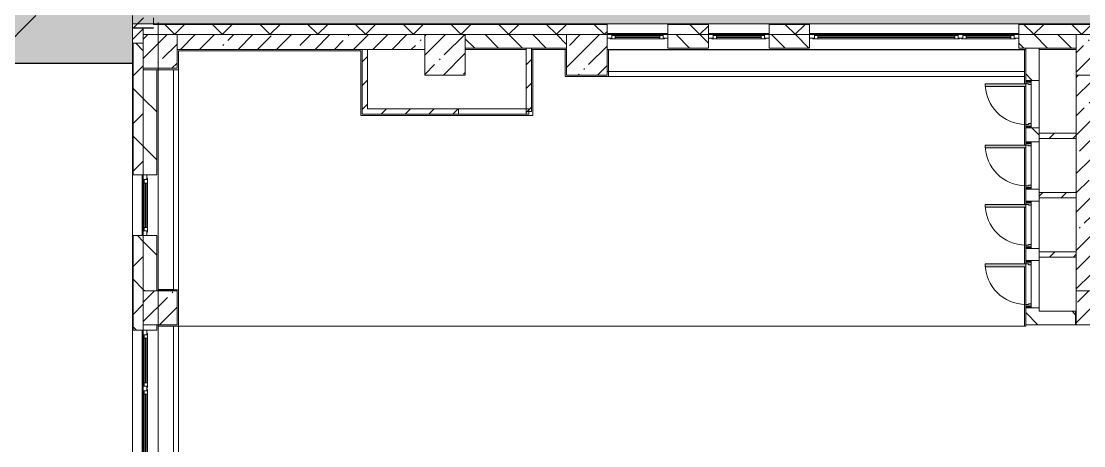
# Model space of a CAD drawing. Header units: millimetres. Extents: x 81382 to 274816, y -8553 to 29000.
# Drawn here: x 145888 to 161627, y 9106 to 15398 of the extents above; entities that cross this region are included whole.
import ezdxf

# ---------------------------------------------------------------- set-up
doc = ezdxf.new("R2010")
doc.units = ezdxf.units.MM
for name, color, linetype, lineweight in [('A-DETL-2', 7, 'Continuous', 5), ('A-GENM', 7, 'Continuous', 5), ('A-GLAZ-3', 7, 'Continuous', 5), ('A-WALL', 7, 'Continuous', 9), ('A-WALL-2', 7, 'Continuous', 5), ('I-WALL-2', 7, 'Continuous', 5), ('S-COLS-1', 7, 'Continuous', 5), ('Оси', 7, 'Continuous', 9)]:
    doc.layers.add(name, color=color, linetype=linetype, lineweight=lineweight)
doc.layers.add('A-DETL-GENF-2', color=7, linetype='Continuous', lineweight=9, true_color=0xc0c0c0, transparency=0.4)
for name, color, linetype, lineweight, true_color in [('A-DOOR-5', 7, 'Continuous', 5, 0xe2e2e2), ('A-DOOR-6', 7, 'Continuous', 5, 0xaaaaaa), ('A-DOOR-FRAM-4', 7, 'Continuous', 5, 0xe2e2e2), ('A-DOOR-FRAM-6', 7, 'Continuous', 5, 0xaaaaaa), ('A-FLOR-2', 7, 'Continuous', 5, 0xaaaaaa), ('A-GENM-1', 7, 'Continuous', 5, 0x737373), ('A-WALL-3', 7, 'Continuous', 5, 0x737373), ('I-WALL-3', 7, 'Continuous', 5, 0x737373)]:
    doc.layers.add(name, color=color, linetype=linetype, lineweight=lineweight, true_color=true_color)
pattern_1 = [(45, (147806.5, 0), (-353.5534, 353.5534), []), (135, (147806.5, 0), (-353.5534, -353.5534), [])]
pattern_2 = [(135, (147806.5, 0), (-353.553, -353.553), [])]
pattern_3 = [(45, (147806.5, 0), (-285.123, 285.123), []), (45, (148091.6, 0), (-285.123, 285.123), [504.031, -100.806, 16.764, -84.042])]
pattern_4 = [(45, (147806.5, 0), (-176.7767, 176.7767), [])]

# ---------------------------------------------------------------- blocks, each defined once
blk = doc.blocks.new('BSC_Колонна _Прямоугольная - 600х600-V30-3_6_3_птичка')
at = {"layer": 'S-COLS-1'}
h = blk.add_hatch(dxfattribs=at)
h.set_pattern_fill('FP_59', color=256, style=0, pattern_type=2)
h.set_pattern_definition([(45, (-14010, -14900), (-285.123, 285.123), []), (45, (-13724.88, -14900), (-285.123, 285.123), [504.031, -100.806, 16.764, -84.042])])
h.paths.add_polyline_path([(-300, -300), (300, -300), (300, 300), (-300, 300), (-300, -1)])
for p, q in [((300, 300), (-300, 300)), ((-300, 300), (-300, -300)), ((300, -300), (300, 300)), ((-300, -300), (300, -300))]:
    blk.add_line(p, q, dxfattribs=at)
blk = doc.blocks.new('парапет1 - парапет-18629556-3_6_3_птичка')
at = {"layer": 'A-GENM'}
blk.add_line((-268, 14773), (-2411, 14773), dxfattribs=at)
at = {"layer": 'A-GENM-1'}
for p, q in [((-2409, 14775), (-1702, 15482)), ((-268, 15482), (-268, 14775))]:
    blk.add_line(p, q, dxfattribs=at)
blk = doc.blocks.new('BSC_Колонна _Прямоугольная - 500х500-V51-3_6_3_птичка')
at = {"layer": 'S-COLS-1'}
h = blk.add_hatch(dxfattribs=at)
h.set_pattern_fill('FP_82', color=256, style=0, pattern_type=2)
h.set_pattern_definition([(45, (-140, -14950), (-285.123, 285.123), []), (45, (145.12, -14950), (-285.123, 285.123), [504.031, -100.806, 16.764, -84.042])])
h.paths.add_polyline_path([(-250, -250), (250, -250), (250, 250), (-250, 250), (-250, -51)])
for p, q in [((250, 250), (-250, 250)), ((-250, 250), (-250, -250)), ((250, -250), (250, 250)), ((-250, -250), (250, -250))]:
    blk.add_line(p, q, dxfattribs=at)
blk = doc.blocks.new('120_Окно_СКБ_1Ст - 120_Окно_СКБ_1Ст 900х2500_h_-20664874-3_6_3_птичка')
at = {"layer": 'A-GLAZ-3'}
for p, q in [((-450, -127), (-450, -57)), ((-450, -57), (-380, -57)), ((450, -57), (-450, -57)), ((-380, -127), (-450, -127)), ((-450, -127), (-400, -127)), ((-380, -127), (-400, -127)), ((-400, -127), (-400, -137)), ((-400, -137), (400, -137)), ((400, -137), (-400, -137)), ((-380, -57), (-380, -127)), ((380, -87), (-380, -87)), ((-380, -87), (-380, -127)), ((-330, -137), (-330, -87)), ((-330, -107), (330, -107)), ((330, -117), (-330, -117)), ((330, -137), (330, -87)), ((380, -127), (380, -57)), ((380, -57), (450, -57)), ((380, -127), (380, -87)), ((450, -127), (380, -127)), ((400, -127), (380, -127)), ((400, -127), (450, -127)), ((400, -137), (400, -127)), ((450, -57), (450, -127))]:
    blk.add_line(p, q, dxfattribs=at)
blk = doc.blocks.new('120_Окно_СКБ_2Ст - 120_Окно_СКБ_2Ст 2300х2500 _мал створка справа_-22272277-3_6_3_птичка')
at = {"layer": 'A-GLAZ-3'}
for p, q in [((-1150, -127), (-1150, -57)), ((-1150, -57), (-1080, -57)), ((1150, -57), (-1150, -57)), ((-1080, -127), (-1150, -127)), ((-1150, -127), (-1100, -127)), ((-1080, -127), (-1100, -127)), ((-1100, -127), (-1100, -137)), ((-1100, -137), (270, -137)), ((270, -137), (-1100, -137)), ((-1080, -57), (-1080, -127)), ((250, -87), (-1080, -87)), ((-1080, -87), (-1080, -127)), ((-1030, -137), (-1030, -87)), ((-1030, -107), (200, -107)), ((200, -117), (-1030, -117)), ((200, -137), (200, -87)), ((250, -127), (250, -57)), ((250, -57), (320, -57)), ((250, -127), (250, -87)), ((320, -127), (250, -127)), ((270, -127), (250, -127)), ((270, -127), (300, -127)), ((270, -137), (270, -127)), ((320, -127), (300, -127)), ((300, -127), (300, -137)), ((300, -137), (1100, -137)), ((1100, -137), (300, -137)), ((320, -57), (320, -127)), ((1080, -87), (320, -87)), ((320, -87), (320, -127)), ((370, -137), (370, -87)), ((370, -107), (1030, -107)), ((1030, -117), (370, -117)), ((1030, -137), (1030, -87)), ((1080, -127), (1080, -57)), ((1080, -57), (1150, -57)), ((1080, -127), (1080, -87)), ((1150, -127), (1080, -127)), ((1100, -127), (1080, -127)), ((1100, -127), (1150, -127)), ((1100, -137), (1100, -127)), ((1150, -57), (1150, -127))]:
    blk.add_line(p, q, dxfattribs=at)
blk = doc.blocks.new('120_Окно_СКБ_2Ст - 120_Окно_СКБ_2Ст 3100х2500 _мал_створка слева_ 2-V79-3_6_3_птичка')
at = {"layer": 'A-GLAZ-3'}
for p, q in [((-1550, -127), (-1550, -57)), ((-1550, -57), (-1480, -57)), ((1550, -57), (-1550, -57)), ((-1480, -127), (-1550, -127)), ((-1550, -127), (-1500, -127)), ((-1480, -127), (-1500, -127)), ((-1500, -127), (-1500, -137)), ((-1500, -137), (670, -137)), ((670, -137), (-1500, -137)), ((-1480, -57), (-1480, -127)), ((650, -87), (-1480, -87)), ((-1480, -87), (-1480, -127)), ((-1430, -137), (-1430, -87)), ((-1430, -107), (600, -107)), ((600, -117), (-1430, -117)), ((600, -137), (600, -87)), ((650, -127), (650, -57)), ((650, -57), (720, -57)), ((650, -127), (650, -87)), ((720, -127), (650, -127)), ((670, -127), (650, -127)), ((670, -127), (700, -127)), ((670, -137), (670, -127)), ((720, -127), (700, -127)), ((700, -127), (700, -137)), ((700, -137), (1500, -137)), ((1500, -137), (700, -137)), ((720, -57), (720, -127)), ((1480, -87), (720, -87)), ((720, -87), (720, -127)), ((770, -137), (770, -87)), ((770, -107), (1430, -107)), ((1430, -117), (770, -117)), ((1430, -137), (1430, -87)), ((1480, -127), (1480, -57)), ((1480, -57), (1550, -57)), ((1480, -127), (1480, -87)), ((1550, -127), (1480, -127)), ((1500, -127), (1480, -127)), ((1500, -127), (1550, -127)), ((1500, -137), (1500, -127)), ((1550, -57), (1550, -127))]:
    blk.add_line(p, q, dxfattribs=at)
blk = doc.blocks.new('BSC_Колонна _Прямоугольная - 500х500-V129-3_6_3_птичка')
at = {"layer": 'S-COLS-1'}
h = blk.add_hatch(dxfattribs=at)
h.set_pattern_fill('FP_111', color=256, style=0, pattern_type=2)
h.set_pattern_definition([(45, (-13960, -11150), (-285.123, 285.123), []), (45, (-13674.88, -11150), (-285.123, 285.123), [504.031, -100.806, 16.764, -84.042])])
h.paths.add_polyline_path([(-250, -250), (250, -250), (250, 250), (-250, 250), (-250, -77)])
for p, q in [((250, 250), (-250, 250)), ((-250, 250), (-250, -250)), ((250, -250), (250, 250)), ((-250, -250), (250, -250))]:
    blk.add_line(p, q, dxfattribs=at)
blk = doc.blocks.new('110_Дверь_СКБ_1Ст - д-18 700x2100h_Технический шкаф ЭОМ и СС-V135-3_6_3_птичка')
at = {"layer": 'A-DOOR-5'}
h = blk.add_hatch(color=256, dxfattribs=at)
h.paths.add_polyline_path([(-312.5, 20), (-277.5, 20), (-277.5, 60), (-287.5, 60), (-287.5, 100), (-312.5, 100)])
h.paths.add_polyline_path([(302.5, 60), (302.5, 20), (337.5, 20), (337.5, 100), (312.5, 100), (312.5, 60)])
at = {"layer": 'A-DOOR-6'}
h = blk.add_hatch(dxfattribs=at)
h.set_pattern_fill('FP_20', color=256, style=0, pattern_type=2)
h.set_pattern_definition([(135, (1951.41, 164.685), (-14.14214, -14.14214), []), (225, (1951.41, 164.685), (14.14214, -14.14214), [])])
h.paths.add_polyline_path([(337.5, 20), (362.5, 20), (362.5, 100), (337.5, 100)])
at = {"layer": 'A-DOOR-FRAM-4'}
blk.add_hatch(color=256, dxfattribs=at).paths.add_polyline_path([(272.5, 700), (272.5, 100), (312.5, 100), (312.5, 700)])
at = {"layer": 'A-DOOR-FRAM-6'}
h = blk.add_hatch(dxfattribs=at)
h.set_pattern_fill('FP_21', color=256, style=0, pattern_type=2)
h.set_pattern_definition([(45, (-171.384, 164.685), (-14.1421, 14.1421), []), (135, (-171.384, 164.685), (-14.1421, -14.1421), [])])
h.paths.add_polyline_path([(-337.5, 20), (-312.5, 20), (-312.5, 100), (-337.5, 100)])
at = {"layer": 'A-DOOR-6'}
for p, q in [((312.5, 700), (272.5, 700)), ((272.5, 700), (272.5, 100)), ((312.5, 100), (312.5, 700)), ((272.5, 100), (312.5, 100))]:
    blk.add_line(p, q, dxfattribs=at)
blk.add_arc((312.5, 100), 600, 90, 180, dxfattribs=at)
at = {"layer": 'A-DOOR-FRAM-6'}
for p, q in [((-312.5, 100), (-337.5, 100)), ((-337.5, 100), (-337.5, 20)), ((-337.5, 20), (-312.5, 20)), ((-287.5, 100), (-312.5, 100)), ((-312.5, 100), (-312.5, 20)), ((-312.5, 20), (-312.5, 100)), ((-312.5, 20), (-277.5, 20)), ((-287.5, 60), (-287.5, 100)), ((-287.5, 100), (272.5, 100)), ((-277.5, 60), (-287.5, 60)), ((-277.5, 20), (-277.5, 60)), ((302.5, 20), (-277.5, 20)), ((312.5, 60), (302.5, 60)), ((302.5, 60), (302.5, 20)), ((302.5, 20), (337.5, 20)), ((312.5, 100), (312.5, 60)), ((337.5, 100), (312.5, 100)), ((337.5, 20), (337.5, 100)), ((362.5, 100), (337.5, 100)), ((337.5, 100), (337.5, 20)), ((337.5, 20), (362.5, 20)), ((362.5, 20), (362.5, 100))]:
    blk.add_line(p, q, dxfattribs=at)
blk = doc.blocks.new('120_Окно_СКБ_1Ст - 120_Окно_СКБ_1Ст_900х2500_h_-20705657-3_6_3_птичка')
at = {"layer": 'A-GLAZ-3'}
for p, q in [((-450, -127), (-450, -57)), ((-450, -57), (-380, -57)), ((450, -57), (-450, -57)), ((-380, -127), (-450, -127)), ((-450, -127), (-400, -127)), ((-380, -127), (-400, -127)), ((-400, -127), (-400, -137)), ((-400, -137), (400, -137)), ((400, -137), (-400, -137)), ((-380, -57), (-380, -127)), ((380, -87), (-380, -87)), ((-380, -87), (-380, -127)), ((-330, -137), (-330, -87)), ((-330, -107), (330, -107)), ((330, -117), (-330, -117)), ((330, -137), (330, -87)), ((380, -127), (380, -57)), ((380, -57), (450, -57)), ((380, -127), (380, -87)), ((450, -127), (380, -127)), ((400, -127), (380, -127)), ((400, -127), (450, -127)), ((400, -137), (400, -127)), ((450, -57), (450, -127))]:
    blk.add_line(p, q, dxfattribs=at)
blk = doc.blocks.new('BSC_Колонна _Прямоугольная - 500х500-V140-3_6_3_птичка')
at = {"layer": 'S-COLS-1'}
h = blk.add_hatch(dxfattribs=at)
h.set_pattern_fill('FP_126', color=256, style=0, pattern_type=2)
h.set_pattern_definition([(45, (-140, -11150), (-285.123, 285.123), []), (45, (145.12, -11150), (-285.123, 285.123), [504.031, -100.806, 16.764, -84.042])])
h.paths.add_polyline_path([(-250, -250), (250, -250), (250, 250), (-250, 250), (-250, -77)])
for p, q in [((250, 250), (-250, 250)), ((-250, 250), (-250, -250)), ((250, -250), (250, 250)), ((-250, -250), (250, -250))]:
    blk.add_line(p, q, dxfattribs=at)
blk = doc.blocks.new('Зашивка приборов отопления34 - Зашивка приборов отопления-33324488-3_6_3_птичка')
at = {"layer": 'A-WALL-2'}
for p, q in [((34188, 26888), (34188, 26567)), ((40348, 26888), (34188, 26888)), ((40348, 26567), (40348, 26888)), ((34188, 26567), (40348, 26567)), ((40348, 26567), (34188, 26567)), ((34188, 26567), (34188, 26492)), ((34188, 26492), (40348, 26492)), ((40348, 26492), (40348, 26567))]:
    blk.add_line(p, q, dxfattribs=at)
blk = doc.blocks.new('Зашивка приборов отопления35 - Зашивка приборов отопления-33324623-3_6_3_птичка')
at = {"layer": 'A-WALL-2'}
for p, q in [((34188, 26793), (34188, 26567)), ((37448, 26793), (34188, 26793)), ((37448, 26567), (37448, 26793)), ((34188, 26567), (37448, 26567)), ((37448, 26567), (34188, 26567)), ((34188, 26567), (34188, 26492)), ((34188, 26492), (37448, 26492)), ((37448, 26492), (37448, 26567))]:
    blk.add_line(p, q, dxfattribs=at)
blk = doc.blocks.new('Зашивка приборов отопления36 - Зашивка приборов отопления-33324807-3_6_3_птичка')
at = {"layer": 'A-WALL-2'}
for p, q in [((34188, 26793), (34188, 26567)), ((36549, 26793), (34188, 26793)), ((36549, 26567), (36549, 26793)), ((34188, 26567), (36549, 26567)), ((36545, 26567), (34188, 26567)), ((34188, 26567), (34188, 26492)), ((34188, 26492), (36545, 26492)), ((36545, 26492), (36545, 26567))]:
    blk.add_line(p, q, dxfattribs=at)

msp = doc.modelspace()

# ---------------------------------------------------------------- hatches: boundary and pattern name
at = {"layer": 'A-DETL-GENF-2'}
msp.add_hatch(color=256, dxfattribs=at).paths.add_polyline_path([(146758.2, 14774.9), (147538.5, 14774.9), (147538.5, 15358), (186566.5, 15358), (186566.5, 23888.3), (181734.6, 23888.3), (181734.6, 27398.1), (145397.4, 27398.1), (145397.4, 14774.9), (145842.9, 14774.9)])
at = {"layer": 'A-WALL-2'}
h = msp.add_hatch(dxfattribs=at)
h.set_pattern_fill('FP_67', color=256, style=0, pattern_type=2)
h.set_pattern_definition(pattern_1)
h.paths.add_polyline_path([(189966.5, 15200), (189966.5, 15350), (185616.5, 15350), (185616.5, 15200), (188863.5, 15200)])
h.paths.add_polyline_path([(177879.5, 15200), (179916.5, 15200), (179916.5, 15350), (177823.5, 15349), (177823.5, 15288), (177816.5, 15285), (177043.5, 15288), (177043.5, 15350), (173416.7, 15349), (173416.7, 15288), (173409.7, 15285), (172236.7, 15288), (172236.7, 15350), (167596.5, 15349), (167596.5, 15288), (167589.5, 15285), (166816.5, 15288), (166816.5, 15350), (162589.5, 15349), (162589.5, 15288), (162582.5, 15285), (162409.5, 15288), (162409.3, 15350), (160666.5, 15350), (160666.5, 15200), (177823.5, 15200)])
h.paths.add_polyline_path([(183216.5, 15200), (183216.5, 15350), (182466.5, 15350), (182466.5, 15200)])
h.paths.add_polyline_path([(181540.8, 15200), (181566.5, 15200), (181566.5, 15350), (181416.5, 15350), (181416.5, 15200)])
h.paths.add_polyline_path([(153966.5, 15200), (154566.5, 15200), (154566.5, 15350), (147846.5, 15350), (147846.5, 15293), (147696.5, 15293), (147696.5, 15200), (152466.5, 15200)])
h.paths.add_polyline_path([(157566.5, 15200), (157566.5, 15350), (156966.5, 15350), (156966.5, 15200), (157284.5, 15200)])
h.paths.add_polyline_path([(155911.5, 15200), (156066.5, 15200), (156066.5, 15350), (155466.5, 15350), (155466.5, 15200)])
h.paths.add_polyline_path([(180816.5, 15200), (181046.5, 15200), (181041.5, 15350), (180816.5, 15350)])
h = msp.add_hatch(dxfattribs=at)
h.set_pattern_fill('FP_65', color=256, style=0, pattern_type=2)
h.set_pattern_definition([(135, (147806.5, 0), (-176.7767, -176.7767), [])])
h.paths.add_polyline_path([(156966.5, 15000), (157566.5, 15000), (157566.5, 15200), (156966.5, 15200)])
h.paths.add_polyline_path([(161516.5, 15000), (161516.5, 15200), (160666.5, 15200), (160666.5, 15000), (161403.5, 15000)])
h.paths.add_polyline_path([(155911.5, 15000), (156066.5, 15000), (156066.5, 15200), (155466.5, 15200), (155466.5, 15000)])
h.paths.add_polyline_path([(152466.5, 15000), (153966.5, 15000), (153966.5, 15200), (152466.5, 15200)])
h = msp.add_hatch(dxfattribs=at)
h.set_pattern_fill('FP_67', color=256, style=0, pattern_type=2)
h.set_pattern_definition(pattern_1)
h.paths.add_polyline_path([(147538.5, 14973), (147546.5, 14973), (147546.5, 15073), (147538.5, 15073)])
h = msp.add_hatch(dxfattribs=at)
h.set_pattern_fill('FP_67', color=256, style=0, pattern_type=2)
h.set_pattern_definition(pattern_1)
h.paths.add_polyline_path([(147538.5, 14923), (147546.5, 14923), (147546.5, 14973), (147538.5, 14973)])
h = msp.add_hatch(dxfattribs=at)
h.set_pattern_fill('FP_67', color=256, style=0, pattern_type=2)
h.set_pattern_definition(pattern_1)
h.paths.add_polyline_path([(147546.5, -100), (147696.5, -100), (147696.5, 5220), (147546.5, 5220), (147546.5, 140.2)])
h.paths.add_polyline_path([(147696.5, 7320), (147696.5, 8520), (147546.5, 8520), (147546.5, 7320)])
h.paths.add_polyline_path([(147696.5, 10820), (147696.5, 12220), (147546.5, 12220), (147546.5, 10820), (147673.5, 10820)])
h.paths.add_polyline_path([(147673.5, 13120), (147696.5, 13120), (147696.5, 15073), (147546.5, 15073), (147546.5, 13120)])
at = {"layer": 'I-WALL-2'}
h = msp.add_hatch(dxfattribs=at)
h.set_pattern_fill('FP_67', color=256, style=0, pattern_type=2)
h.set_pattern_definition(pattern_1)
h.paths.add_polyline_path([(147846.5, 15358), (147846.5, 15450), (147538.5, 15445.5), (147538.5, 15358), (147673.5, 15358)])
h = msp.add_hatch(dxfattribs=at)
h.set_pattern_fill('FP_67', color=256, style=0, pattern_type=2)
h.set_pattern_definition(pattern_1)
h.paths.add_polyline_path([(147538.5, 15300), (147846.5, 15300), (147846.5, 15358), (147538.5, 15358), (147538.5, 15341.3)])
h = msp.add_hatch(dxfattribs=at)
h.set_pattern_fill('FP_63', color=256, style=0, pattern_type=2)
h.set_pattern_definition(pattern_3)
h.paths.add_polyline_path([(147696.5, 15073), (147696.5, 15293), (147538.5, 15293), (147543.5, 15073), (147673.5, 15073)])
h = msp.add_hatch(dxfattribs=at)
h.set_pattern_fill('FP_63', color=256, style=0, pattern_type=2)
h.set_pattern_definition(pattern_3)
h.paths.add_polyline_path([(151866.5, 14980), (151866.5, 15200), (148196.5, 15200), (148196.5, 14980), (151016.5, 14980)])
h = msp.add_hatch(dxfattribs=at)
h.set_pattern_fill('FP_68', color=256, style=0, pattern_type=2)
h.set_pattern_definition(pattern_4)
h.paths.add_polyline_path([(151016.5, 14100), (151016.5, 14980), (150936.5, 14980), (150936.5, 14100)])
h = msp.add_hatch(dxfattribs=at)
h.set_pattern_fill('FP_68', color=256, style=0, pattern_type=2)
h.set_pattern_definition(pattern_4)
h.paths.add_polyline_path([(153446.5, 14060), (153446.5, 15000), (153366.5, 15000), (153366.5, 14060)])
h = msp.add_hatch(dxfattribs=at)
h.set_pattern_fill('FP_66', color=256, style=0, pattern_type=2)
h.set_pattern_definition(pattern_2)
h.paths.add_polyline_path([(160767.7, 11100), (160967.7, 11100), (160967.7, 11150), (160767.7, 11150)])
h.paths.add_polyline_path([(160967.7, 11850), (160967.7, 12030), (160767.7, 12030), (160767.7, 11850), (160847.7, 11850)])
h.paths.add_polyline_path([(160967.7, 12730), (160967.7, 12910), (160767.7, 12910), (160767.7, 12730), (160847.7, 12730)])
h.paths.add_polyline_path([(160767.7, 13610), (160967.7, 13610), (160967.7, 13819.9), (160767.7, 13819.9)])
h.paths.add_polyline_path([(160767.7, 14519.9), (160967.7, 14519.9), (160967.7, 15000), (160767.7, 15000), (160767.7, 14898.9)])
h = msp.add_hatch(dxfattribs=at)
h.set_pattern_fill('FP_66', color=256, style=0, pattern_type=2)
h.set_pattern_definition(pattern_2)
h.paths.add_polyline_path([(147896.5, 7900), (147896.5, 8520), (147696.5, 8520), (147696.5, 7900)])
h.paths.add_polyline_path([(147896.5, 10820), (147896.5, 10900), (147696.5, 10900), (147696.5, 10820)])
h.paths.add_polyline_path([(147696.5, 11400), (147896.5, 11400), (147896.5, 12220), (147696.5, 12220), (147696.5, 11619.2)])
h.paths.add_polyline_path([(147696.5, 13120), (147896.5, 13120), (147896.5, 14680), (147696.5, 14680), (147696.5, 13259)])
h = msp.add_hatch(dxfattribs=at)
h.set_pattern_fill('FP_63', color=256, style=0, pattern_type=2)
h.set_pattern_definition(pattern_3)
h.paths.add_polyline_path([(161737.5, 11400), (161737.5, 14600), (161517.5, 14600), (161517.5, 11400)])
h = msp.add_hatch(dxfattribs=at)
h.set_pattern_fill('FP_68', color=256, style=0, pattern_type=2)
h.set_pattern_definition(pattern_4)
h.paths.add_polyline_path([(153366.5, 14020), (153406.5, 14020), (153406.5, 14100), (153366.5, 14100)])
h.paths.add_polyline_path([(150936.5, 14020), (152366.5, 14020), (152366.5, 14100), (150936.5, 14100)])
h = msp.add_hatch(dxfattribs=at)
h.set_pattern_fill('FP_68', color=256, style=0, pattern_type=2)
h.set_pattern_definition(pattern_4)
h.paths.add_polyline_path([(161517.5, 13660), (161517.5, 13740), (160967.7, 13740), (160967.7, 13660), (161403.5, 13660)])
h = msp.add_hatch(dxfattribs=at)
h.set_pattern_fill('FP_68', color=256, style=0, pattern_type=2)
h.set_pattern_definition(pattern_4)
h.paths.add_polyline_path([(161517.5, 12780), (161517.5, 12860), (160967.7, 12860), (160967.7, 12780), (161403.5, 12780)])
h = msp.add_hatch(dxfattribs=at)
h.set_pattern_fill('FP_68', color=256, style=0, pattern_type=2)
h.set_pattern_definition(pattern_4)
h.paths.add_polyline_path([(161517.5, 11900), (161517.5, 11980), (160967.7, 11980), (160967.7, 11900), (161403.5, 11900)])
h = msp.add_hatch(dxfattribs=at)
h.set_pattern_fill('FP_66', color=256, style=0, pattern_type=2)
h.set_pattern_definition(pattern_2)
h.paths.add_polyline_path([(161507.5, 10900), (161507.5, 11100), (160767.7, 11100), (160767.7, 10900), (161403.5, 10900)])
at = {"layer": 'S-COLS-1'}
h = msp.add_hatch(dxfattribs=at)
h.set_pattern_fill('FP_63', color=256, style=0, pattern_type=2)
h.set_pattern_definition(pattern_3)
h.paths.add_polyline_path([(151866.5, 14600), (152466.5, 14600), (152466.5, 15200), (151866.5, 15200)])
h = msp.add_hatch(dxfattribs=at)
h.set_pattern_fill('FP_63', color=256, style=0, pattern_type=2)
h.set_pattern_definition(pattern_3)
h.paths.add_polyline_path([(154080.9, 14600), (154566.5, 14600), (154566.5, 15200), (153966.5, 15200), (153966.5, 14600)])

# ---------------------------------------------------------------- linework, layer by layer
at = {"layer": 'A-DETL-2'}
for p, q in [((147538.5, 14774.9), (147538.5, 15358)), ((147538.5, 15358), (186566.5, 15358)), ((145397.4, 14774.9), (147538.5, 14774.9))]:
    msp.add_line(p, q, dxfattribs=at)
at = {"layer": 'A-FLOR-2'}
for p, q in [((150917.5, 14959), (148217.5, 14959)), ((148217.5, 14959), (148217.5, 14679)), ((150917.5, 13999), (150917.5, 14959)), ((153946.5, 14979), (153467.5, 14979)), ((153467.5, 14979), (153467.5, 13999)), ((153946.5, 14580), (153946.5, 14979)), ((160747.7, 14980), (154566.5, 14980)), ((160747.7, 14655), (160747.7, 14980)), ((147916.5, 14680), (147916.5, 11420)), ((148141.5, 14680), (147916.5, 14680)), ((148141.5, 11420), (148141.5, 14680)), ((154566.5, 14655), (160747.7, 14655)), ((154586.5, 14655), (154586.5, 14580)), ((154586.5, 14580), (153946.5, 14580)), ((160747.7, 14469.9), (160747.7, 14580)), ((160747.7, 13560), (160747.7, 14429.9)), ((153467.5, 13999), (150917.5, 13999)), ((160747.7, 12680), (160747.7, 13520)), ((160747.7, 11800), (160747.7, 12640)), ((160747.7, 10880), (160747.7, 11760)), ((147916.5, 11420), (148141.5, 11420)), ((148217.5, 11419), (148217.5, 10880)), ((147917.5, 10880), (147917.5, 8521)), ((148141.5, 10880), (147917.5, 10880)), ((148141.5, 8521), (148141.5, 10880)), ((160767.7, 10880), (148142.5, 10880)), ((160767.7, 10900), (160767.7, 10880)), ((161516.5, 10900), (161507.5, 10900))]:
    msp.add_line(p, q, dxfattribs=at)
at = {"layer": 'A-WALL'}
for p, q in [((147538.5, 15300), (147846.5, 15300)), ((147538.5, 15295), (147846.5, 15295)), ((147846.5, 15293), (147696.5, 15293)), ((147696.5, 15293), (147696.5, 15200)), ((147846.5, 15358), (147846.5, 15350)), ((154566.5, 15353), (147846.5, 15353)), ((154566.5, 15350), (147846.5, 15350)), ((147846.5, 15300), (147846.5, 15293)), ((156066.5, 15353), (155466.5, 15353)), ((156066.5, 15350), (155466.5, 15350)), ((157566.5, 15353), (156966.5, 15353)), ((157566.5, 15350), (156966.5, 15350)), ((162408.5, 15353), (160666.5, 15353)), ((162409.4, 15350), (160666.5, 15350)), ((153966.5, 15200), (152466.5, 15200)), ((152466.5, 15200), (153966.5, 15200)), ((156066.5, 15200), (155466.5, 15200)), ((155466.5, 15200), (156066.5, 15200)), ((157566.5, 15200), (156966.5, 15200)), ((156966.5, 15200), (157566.5, 15200)), ((161516.5, 15200), (160666.5, 15200)), ((160666.5, 15200), (161516.5, 15200)), ((147538.5, 14973), (147546.5, 14973)), ((147546.5, 15073), (147546.5, 13120)), ((147546.5, 15073), (147696.5, 15073)), ((151016.5, 14980), (150936.5, 14980)), ((153446.5, 15000), (153366.5, 15000)), ((160967.7, 15000), (160767.7, 15000)), ((147538.5, 14923), (147546.5, 14923)), ((147538.5, 14843), (147546.5, 14843)), ((147543.5, 14843), (147543.5, 13120)), ((147696.5, 13120), (147696.5, 14680)), ((160967.7, 13740), (160967.7, 13660)), ((161517.5, 13660), (161517.5, 13740)), ((160967.7, 12860), (160967.7, 12780)), ((161517.5, 12780), (161517.5, 12860)), ((147543.5, 12220), (147543.5, 10820)), ((147546.5, 12220), (147546.5, 10820)), ((147696.5, 11400), (147696.5, 12220)), ((160967.7, 11980), (160967.7, 11900)), ((161517.5, 11900), (161517.5, 11980)), ((147696.5, 10820), (147696.5, 10900))]:
    msp.add_line(p, q, dxfattribs=at)
at = {"layer": 'A-WALL-2'}
for p, q in [((154566.5, 15200), (154566.5, 15358)), ((155466.5, 15358), (155466.5, 15000)), ((156066.5, 15000), (156066.5, 15358)), ((156966.5, 15358), (156966.5, 15000)), ((157566.5, 15000), (157566.5, 15358)), ((160666.5, 15358), (160666.5, 15000)), ((148196.5, 15200), (152466.5, 15200)), ((152466.5, 15200), (152466.5, 15000)), ((153966.5, 15000), (153966.5, 15200)), ((154566.5, 15200), (153966.5, 15200)), ((156966.5, 15200), (156066.5, 15200)), ((160666.5, 15200), (157566.5, 15200)), ((152466.5, 15000), (153366.5, 15000)), ((153446.5, 15000), (153966.5, 15000)), ((155466.5, 15000), (156066.5, 15000)), ((156966.5, 15000), (157566.5, 15000)), ((160666.5, 15000), (160767.7, 15000)), ((160967.7, 15000), (161516.5, 15000)), ((147538.5, 14772.9), (147538.5, -258)), ((147696.5, 14680), (147696.5, 14700)), ((147538.5, 13120), (147696.5, 13120)), ((147696.5, 13120), (147696.5, 12220)), ((147696.5, 12220), (147538.5, 12220)), ((147538.5, 10820), (147696.5, 10820)), ((147696.5, 10820), (147696.5, 8520))]:
    msp.add_line(p, q, dxfattribs=at)
at = {"layer": 'A-WALL-3'}
msp.add_line((162339.5, 15358), (147846.5, 15358), dxfattribs=at)
at = {"layer": 'I-WALL-2'}
for p, q in [((147538.5, 15293), (147696.5, 15293)), ((151866.5, 15200), (148196.5, 15200)), ((151866.5, 14980), (151866.5, 15200)), ((154566.5, 15200), (155466.5, 15200)), ((148196.5, 14980), (150936.5, 14980)), ((150936.5, 14980), (150936.5, 14020)), ((151016.5, 14100), (151016.5, 14980)), ((151016.5, 14980), (151866.5, 14980)), ((153366.5, 14980), (152466.5, 14980)), ((153366.5, 15000), (153366.5, 14020)), ((153446.5, 14060), (153446.5, 15000)), ((153966.5, 14980), (153446.5, 14980)), ((160767.7, 14980), (160747.7, 14980)), ((160767.7, 15000), (160767.7, 14519.9)), ((160967.7, 15000), (160967.7, 13740)), ((161516.5, 14980), (160967.7, 14980)), ((147916.5, 14680), (147696.5, 14680)), ((147896.5, 13120), (147896.5, 14680)), ((160847.7, 14519.9), (160967.7, 14519.9)), ((161517.5, 14600), (161517.5, 13740)), ((150936.5, 14020), (153406.5, 14020)), ((153406.5, 14100), (151016.5, 14100)), ((152366.5, 14020), (152366.5, 14100)), ((153366.5, 14060), (153446.5, 14060)), ((153406.5, 14020), (153406.5, 14100)), ((160767.7, 13819.9), (160767.7, 13610)), ((160967.7, 13819.9), (160847.7, 13819.9)), ((161517.5, 13740), (160967.7, 13740)), ((160847.7, 13610), (160967.7, 13610)), ((160967.7, 13660), (160967.7, 12860)), ((160967.7, 13660), (161517.5, 13660)), ((161517.5, 13660), (161517.5, 12860)), ((147696.5, 13120), (147896.5, 13120)), ((147696.5, 12220), (147696.5, 13120)), ((160767.7, 12910), (160767.7, 12730)), ((160967.7, 12910), (160847.7, 12910)), ((161517.5, 12860), (160967.7, 12860)), ((160967.7, 12780), (160967.7, 11980)), ((160967.7, 12780), (161517.5, 12780)), ((161517.5, 12780), (161517.5, 11980)), ((160847.7, 12730), (160967.7, 12730)), ((147896.5, 12220), (147696.5, 12220)), ((147896.5, 11400), (147896.5, 12220)), ((160767.7, 12030), (160767.7, 11850)), ((160967.7, 12030), (160847.7, 12030)), ((161517.5, 11980), (160967.7, 11980)), ((160847.7, 11850), (160967.7, 11850)), ((160967.7, 11900), (160967.7, 11100)), ((160967.7, 11900), (161517.5, 11900)), ((161517.5, 11900), (161517.5, 11400)), ((147916.5, 11420), (147916.5, 11400)), ((160767.7, 11150), (160767.7, 10900)), ((160967.7, 11150), (160847.7, 11150)), ((161507.5, 11100), (160967.7, 11100)), ((161507.5, 10900), (161507.5, 11100)), ((147896.5, 10820), (147896.5, 10900)), ((147916.5, 10900), (147916.5, 8500)), ((160767.7, 10900), (161507.5, 10900)), ((147696.5, 10820), (147896.5, 10820)), ((147696.5, 8520), (147696.5, 10820))]:
    msp.add_line(p, q, dxfattribs=at)
at = {"layer": 'I-WALL-3'}
msp.add_line((147846.5, 15358), (147846.5, 15450), dxfattribs=at)
at = {"layer": 'S-COLS-1'}
for p, q in [((152466.5, 15200), (151866.5, 15200)), ((151866.5, 15200), (151866.5, 14600)), ((152466.5, 14600), (152466.5, 15200)), ((154566.5, 15200), (153966.5, 15200)), ((153966.5, 15200), (153966.5, 15000)), ((154566.5, 14600), (154566.5, 15200)), ((153966.5, 15000), (153966.5, 14600)), ((151866.5, 14600), (152466.5, 14600)), ((153966.5, 14600), (154566.5, 14600))]:
    msp.add_line(p, q, dxfattribs=at)
at = {"layer": 'Оси'}
msp.add_line((147916.5, 5439), (147916.5, 15380), dxfattribs=at)

# ---------------------------------------------------------------- block references
at = {"layer": 'A-DOOR-6', "rotation": 89.99999999999991}
for p in [(160867.7, 14157.4), (160867.7, 13247.5), (160867.7, 12367.5), (160867.7, 11487.5)]:
    msp.add_blockref('110_Дверь_СКБ_1Ст - д-18 700x2100h_Технический шкаф ЭОМ и СС-V135-3_6_3_птичка', p, dxfattribs=at)
at = {"layer": 'A-GENM'}
msp.add_blockref('парапет1 - парапет-18629556-3_6_3_птичка', (147806.5, 0), dxfattribs=at)
at = {"layer": 'A-GLAZ-3'}
for name, p in [('120_Окно_СКБ_1Ст - 120_Окно_СКБ_1Ст_900х2500_h_-20705657-3_6_3_птичка', (155016.5, 15275)), ('120_Окно_СКБ_1Ст - 120_Окно_СКБ_1Ст 900х2500_h_-20664874-3_6_3_птичка', (156516.5, 15275)), ('120_Окно_СКБ_2Ст - 120_Окно_СКБ_2Ст 3100х2500 _мал_створка слева_ 2-V79-3_6_3_птичка', (159116.5, 15275))]:
    msp.add_blockref(name, p, dxfattribs=at)
at = {"layer": 'A-GLAZ-3', "rotation": 89.99999999999991}
for name, p in [('120_Окно_СКБ_1Ст - 120_Окно_СКБ_1Ст 900х2500_h_-20664874-3_6_3_птичка', (147621.5, 12670)), ('120_Окно_СКБ_2Ст - 120_Окно_СКБ_2Ст 2300х2500 _мал створка справа_-22272277-3_6_3_птичка', (147621.5, 9670))]:
    msp.add_blockref(name, p, dxfattribs=at)
at = {"layer": 'A-WALL-2'}
msp.add_blockref('Зашивка приборов отопления34 - Зашивка приборов отопления-33324488-3_6_3_птичка', (120399.7, -11912.4), dxfattribs=at)
at = {"layer": 'A-WALL-2', "rotation": 89.99999999999993}
for name, p in [('Зашивка приборов отопления35 - Зашивка приборов отопления-33324623-3_6_3_птичка', (174709.9, -22768.8)), ('Зашивка приборов отопления36 - Зашивка приборов отопления-33324807-3_6_3_птичка', (174709.9, -25668.8))]:
    msp.add_blockref(name, p, dxfattribs=at)
at = {"layer": 'S-COLS-1'}
for name, p in [('BSC_Колонна _Прямоугольная - 500х500-V51-3_6_3_птичка', (147946.5, 14950)), ('BSC_Колонна _Прямоугольная - 600х600-V30-3_6_3_птичка', (161816.5, 14900)), ('BSC_Колонна _Прямоугольная - 500х500-V140-3_6_3_птичка', (147946.5, 11150)), ('BSC_Колонна _Прямоугольная - 500х500-V129-3_6_3_птичка', (161766.5, 11150))]:
    msp.add_blockref(name, p, dxfattribs=at)

doc.saveas('drawing.dxf')
